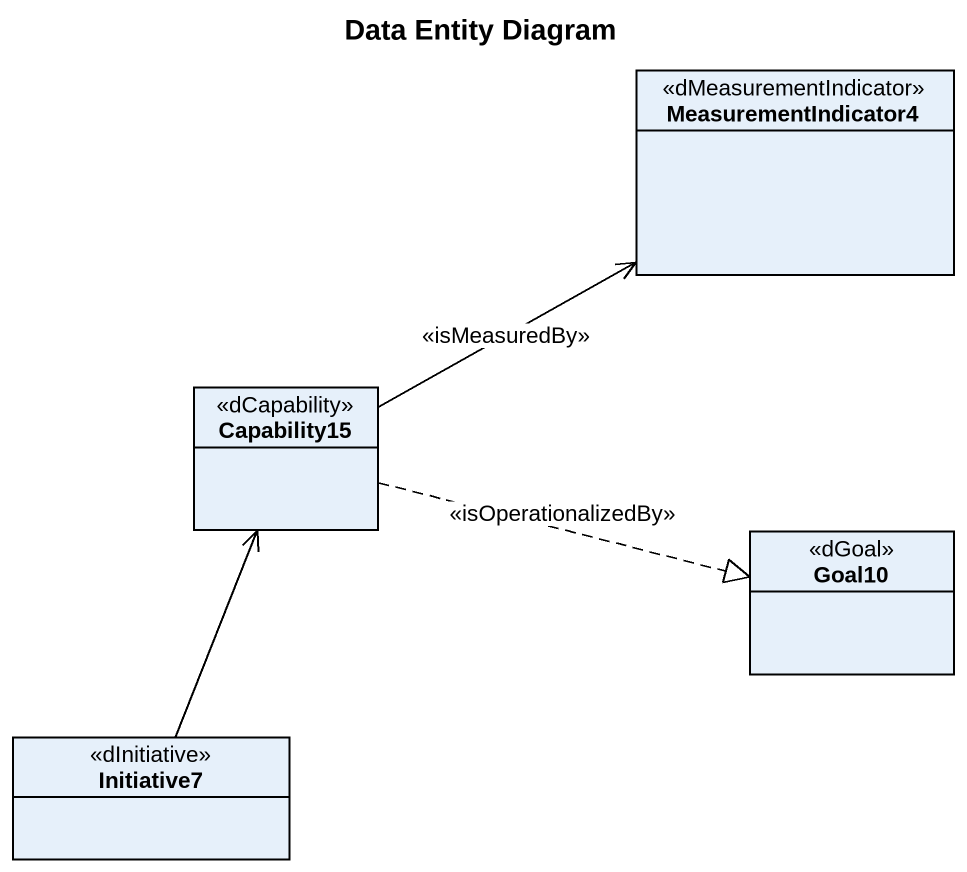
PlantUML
@startuml
title Data Entity Diagram
hide circle
hide empty members
class MeasurementIndicator4 <<dMeasurementIndicator>>
class Capability15 <<dCapability>>
class Goal10 <<dGoal>>
class Initiative7 <<dInitiative>>
Capability15 -right-> MeasurementIndicator4 : <<isMeasuredBy>>
Capability15 .right.|> Goal10 : <<isOperationalizedBy>>
Initiative7 -up-> Capability15
@enduml
